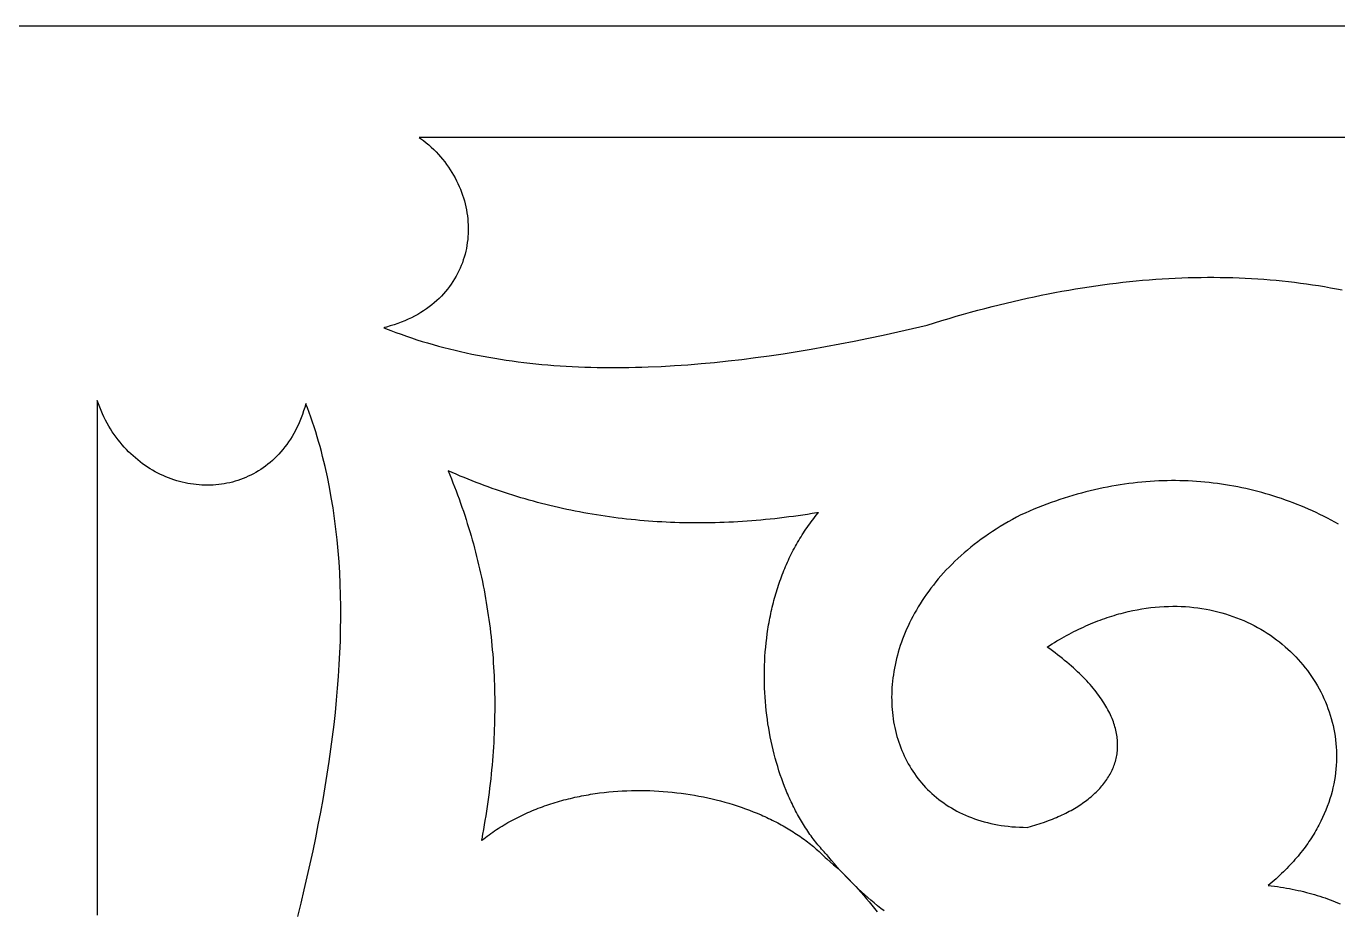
# Model space of a CAD drawing. Extents: x -275 to 275, y -935 to 935.
# Drawn here: x -157.7 to -98.8, y 780.2 to 820 of the extents above; entities that cross this region are included whole.
import ezdxf

# ---------------------------------------------------------------- set-up
doc = ezdxf.new("R2010")
doc.units = 0
doc.layers.add('LAYER_1', color=18, linetype='CONTINUOUS')
doc.layers.add('LAYER_2', color=4, linetype='CONTINUOUS')

msp = doc.modelspace()

# ---------------------------------------------------------------- linework, layer by layer
at = {"layer": 'LAYER_1'}
for points in [[(-140.069, 815), (-140.009, 814.957), (-139.884, 814.862), (-139.763, 814.765), (-139.646, 814.665), (-139.533, 814.563), (-139.423, 814.458), (-139.316, 814.352), (-139.214, 814.243), (-139.115, 814.132), (-139.02, 814.019), (-138.928, 813.904), (-138.841, 813.788), (-138.757, 813.669), (-138.676, 813.55), (-138.6, 813.428), (-138.527, 813.305), (-138.458, 813.181), (-138.393, 813.056), (-138.331, 812.929), (-138.274, 812.801), (-138.22, 812.672), (-138.17, 812.543), (-138.124, 812.412), (-138.081, 812.281), (-138.043, 812.149), (-138.008, 812.016), (-137.977, 811.883), (-137.95, 811.75), (-137.927, 811.616), (-137.908, 811.482), (-137.893, 811.347), (-137.881, 811.213), (-137.874, 811.079), (-137.87, 810.945), (-137.87, 810.81), (-137.874, 810.677), (-137.883, 810.543), (-137.895, 810.41), (-137.911, 810.278), (-137.931, 810.146), (-137.955, 810.015), (-137.983, 809.885), (-138.015, 809.755), (-138.051, 809.627), (-138.091, 809.499), (-138.135, 809.373), (-138.183, 809.248), (-138.235, 809.124), (-138.292, 809.001), (-138.352, 808.88), (-138.416, 808.761), (-138.485, 808.643), (-138.557, 808.527), (-138.634, 808.413), (-138.714, 808.3), (-138.799, 808.19), (-138.888, 808.082), (-138.981, 807.975), (-139.078, 807.871), (-139.18, 807.77), (-139.285, 807.671), (-139.395, 807.574), (-139.509, 807.48), (-139.627, 807.388), (-139.749, 807.3), (-139.875, 807.214), (-140.006, 807.131), (-140.141, 807.051), (-140.28, 806.974), (-140.423, 806.901), (-140.571, 806.83), (-140.723, 806.763), (-140.879, 806.7), (-141.039, 806.64), (-141.204, 806.583), (-141.373, 806.531), (-141.546, 806.482), (-141.634, 806.459), (-141.656, 806.453), (-141.662, 806.452), (-141.663, 806.451), (-141.663, 806.451), (-141.659, 806.449), (-141.645, 806.443), (-141.587, 806.42), (-141.356, 806.329), (-141.123, 806.241), (-140.889, 806.155), (-140.653, 806.072), (-140.416, 805.991), (-140.177, 805.913), (-139.937, 805.838), (-139.695, 805.764), (-139.452, 805.694), (-139.207, 805.626), (-138.961, 805.56), (-138.713, 805.496), (-138.464, 805.436), (-138.214, 805.377), (-137.962, 805.321), (-137.708, 805.267), (-137.453, 805.216), (-137.197, 805.167), (-136.94, 805.121), (-136.681, 805.076), (-136.42, 805.034), (-136.158, 804.995), (-135.895, 804.957), (-135.631, 804.922), (-135.365, 804.889), (-135.098, 804.859), (-134.829, 804.831), (-134.559, 804.805), (-134.288, 804.781), (-134.015, 804.759), (-133.741, 804.74), (-133.466, 804.722), (-133.19, 804.707), (-132.912, 804.694), (-132.633, 804.683), (-132.353, 804.675), (-132.071, 804.668), (-131.789, 804.664), (-131.505, 804.661), (-131.219, 804.661), (-130.933, 804.662), (-130.645, 804.666), (-130.356, 804.672), (-130.066, 804.68), (-129.775, 804.689), (-129.189, 804.715), (-128.598, 804.748), (-128.002, 804.789), (-127.402, 804.838), (-126.798, 804.894), (-126.189, 804.958), (-125.575, 805.029), (-124.958, 805.107), (-124.336, 805.192), (-123.71, 805.284), (-123.08, 805.383), (-122.446, 805.489), (-121.807, 805.602), (-121.165, 805.721), (-120.519, 805.847), (-119.87, 805.979), (-119.216, 806.117), (-118.559, 806.261), (-117.898, 806.411), (-117.234, 806.568), (-116.906, 806.671), (-116.579, 806.771), (-116.253, 806.869), (-115.928, 806.965), (-115.605, 807.057), (-115.282, 807.148), (-114.96, 807.235), (-114.64, 807.321), (-114.32, 807.403), (-114.002, 807.483), (-113.684, 807.561), (-113.368, 807.636), (-113.052, 807.708), (-112.738, 807.778), (-112.424, 807.845), (-112.112, 807.91), (-111.801, 807.972), (-111.49, 808.032), (-111.181, 808.09), (-110.873, 808.144), (-110.566, 808.196), (-110.26, 808.246), (-109.954, 808.293), (-109.65, 808.338), (-109.347, 808.38), (-109.045, 808.42), (-108.744, 808.457), (-108.444, 808.492), (-108.145, 808.524), (-107.847, 808.554), (-107.55, 808.581), (-107.254, 808.605), (-106.959, 808.628), (-106.665, 808.647), (-106.372, 808.665), (-106.08, 808.679), (-105.789, 808.692), (-105.499, 808.702), (-105.21, 808.709), (-104.922, 808.714), (-104.635, 808.716), (-104.349, 808.716), (-104.064, 808.714), (-103.78, 808.709), (-103.498, 808.701), (-103.216, 808.691), (-102.935, 808.679), (-102.655, 808.664), (-102.376, 808.647), (-102.098, 808.627), (-101.821, 808.605), (-101.545, 808.581), (-101.27, 808.554), (-100.996, 808.524), (-100.723, 808.492), (-100.451, 808.458), (-100.18, 808.421), (-99.91, 808.382), (-99.641, 808.341), (-99.373, 808.297), (-99.106, 808.25), (-98.84, 808.202), (-98.575, 808.15)], [(-73.615, 815), (-140.069, 815)], [(-145.532, 779.99), (-145.384, 780.587), (-145.242, 781.181), (-145.105, 781.772), (-144.973, 782.36), (-144.846, 782.944), (-144.726, 783.526), (-144.611, 784.105), (-144.501, 784.68), (-144.398, 785.252), (-144.3, 785.821), (-144.209, 786.386), (-144.123, 786.948), (-144.044, 787.507), (-143.971, 788.062), (-143.904, 788.613), (-143.843, 789.161), (-143.79, 789.705), (-143.742, 790.246), (-143.702, 790.783), (-143.668, 791.316), (-143.641, 791.845), (-143.62, 792.37), (-143.607, 792.892), (-143.601, 793.409), (-143.602, 793.923), (-143.611, 794.432), (-143.626, 794.937), (-143.649, 795.438), (-143.68, 795.935), (-143.718, 796.428), (-143.764, 796.916), (-143.817, 797.4), (-143.879, 797.88), (-143.948, 798.355), (-144.025, 798.826), (-144.111, 799.292), (-144.204, 799.754), (-144.306, 800.211), (-144.36, 800.437), (-144.416, 800.663), (-144.474, 800.887), (-144.534, 801.111), (-144.597, 801.333), (-144.661, 801.553), (-144.728, 801.773), (-144.797, 801.991), (-144.868, 802.209), (-144.941, 802.425), (-145.017, 802.639), (-145.094, 802.853), (-145.134, 802.959), (-145.154, 803.012), (-145.164, 803.039), (-145.166, 803.045), (-145.168, 803.041), (-145.171, 803.031), (-145.219, 802.867), (-145.27, 802.708), (-145.324, 802.552), (-145.382, 802.4), (-145.442, 802.252), (-145.506, 802.108), (-145.573, 801.968), (-145.642, 801.831), (-145.715, 801.698), (-145.79, 801.569), (-145.867, 801.444), (-145.948, 801.323), (-146.031, 801.205), (-146.116, 801.091), (-146.204, 800.981), (-146.294, 800.875), (-146.386, 800.772), (-146.481, 800.673), (-146.577, 800.578), (-146.676, 800.486), (-146.776, 800.398), (-146.879, 800.314), (-146.983, 800.233), (-147.089, 800.156), (-147.197, 800.083), (-147.306, 800.014), (-147.417, 799.948), (-147.529, 799.885), (-147.643, 799.827), (-147.758, 799.772), (-147.874, 799.72), (-147.991, 799.672), (-148.11, 799.628), (-148.229, 799.587), (-148.35, 799.55), (-148.471, 799.516), (-148.593, 799.486), (-148.716, 799.459), (-148.84, 799.436), (-148.964, 799.417), (-149.089, 799.401), (-149.214, 799.388), (-149.34, 799.379), (-149.466, 799.374), (-149.592, 799.372), (-149.719, 799.373), (-149.845, 799.378), (-149.972, 799.386), (-150.098, 799.398), (-150.225, 799.413), (-150.351, 799.432), (-150.477, 799.454), (-150.602, 799.479), (-150.728, 799.508), (-150.852, 799.54), (-150.977, 799.576), (-151.1, 799.614), (-151.223, 799.657), (-151.346, 799.702), (-151.467, 799.751), (-151.588, 799.803), (-151.707, 799.859), (-151.826, 799.918), (-151.943, 799.98), (-152.06, 800.046), (-152.175, 800.114), (-152.288, 800.187), (-152.401, 800.262), (-152.512, 800.34), (-152.621, 800.422), (-152.729, 800.507), (-152.835, 800.596), (-152.939, 800.687), (-153.042, 800.782), (-153.143, 800.88), (-153.241, 800.981), (-153.338, 801.085), (-153.433, 801.193), (-153.525, 801.303), (-153.615, 801.417), (-153.703, 801.534), (-153.788, 801.654), (-153.872, 801.778), (-153.952, 801.904), (-154.03, 802.033), (-154.105, 802.166), (-154.178, 802.302), (-154.247, 802.44), (-154.314, 802.582), (-154.378, 802.727), (-154.439, 802.875), (-154.497, 803.026), (-154.551, 803.18), (-154.551, 803.179), (-154.551, 803.174), (-154.551, 803.166), (-154.551, 803.156), (-154.551, 803.142), (-154.551, 803.125), (-154.551, 803.106), (-154.551, 803.083), (-154.551, 803.058), (-154.551, 803.029), (-154.551, 802.998), (-154.551, 802.963), (-154.551, 802.926), (-154.551, 802.886), (-154.551, 802.843), (-154.551, 802.798), (-154.551, 802.749), (-154.551, 802.698), (-154.551, 802.644), (-154.551, 802.587), (-154.551, 802.527), (-154.551, 802.465), (-154.551, 802.4), (-154.551, 802.332), (-154.551, 802.262), (-154.551, 802.189), (-154.551, 802.113), (-154.551, 802.035), (-154.551, 801.954), (-154.551, 801.87), (-154.551, 801.784), (-154.551, 801.696), (-154.551, 801.604), (-154.551, 801.511), (-154.551, 801.414), (-154.551, 801.316), (-154.551, 801.214), (-154.551, 801.111), (-154.551, 801.004), (-154.551, 800.896), (-154.551, 800.785), (-154.551, 800.671), (-154.551, 800.437), (-154.551, 800.194), (-154.551, 799.941), (-154.551, 799.68), (-154.551, 799.409), (-154.551, 799.129), (-154.551, 798.841), (-154.551, 798.544), (-154.551, 798.239), (-154.551, 797.925), (-154.551, 797.603), (-154.551, 797.273), (-154.551, 796.935), (-154.551, 796.589), (-154.551, 796.236), (-154.551, 795.875), (-154.551, 795.506), (-154.551, 795.13), (-154.551, 794.748), (-154.551, 794.358), (-154.551, 793.961), (-154.551, 793.557), (-154.551, 793.147), (-154.551, 792.731), (-154.551, 792.308), (-154.551, 791.879), (-154.551, 791.443), (-154.551, 791.002), (-154.551, 790.555), (-154.551, 790.102), (-154.551, 789.644), (-154.551, 789.18), (-154.551, 788.711), (-154.551, 788.237), (-154.551, 787.758), (-154.551, 787.273), (-154.551, 786.784), (-154.551, 786.291), (-154.551, 785.793), (-154.551, 785.29), (-154.551, 784.784), (-154.551, 784.273), (-154.551, 783.758), (-154.551, 783.24), (-154.551, 782.717), (-154.551, 782.191), (-154.551, 781.662), (-154.551, 781.129), (-154.551, 780.593), (-154.551, 780.054)], [(-98.749, 797.629), (-98.913, 797.719), (-99.078, 797.808), (-99.245, 797.894), (-99.412, 797.978), (-99.579, 798.061), (-99.748, 798.141), (-99.917, 798.219), (-100.087, 798.295), (-100.258, 798.369), (-100.43, 798.441), (-100.603, 798.51), (-100.776, 798.578), (-100.95, 798.643), (-101.124, 798.707), (-101.3, 798.768), (-101.476, 798.827), (-101.653, 798.884), (-101.83, 798.938), (-102.008, 798.991), (-102.187, 799.041), (-102.366, 799.089), (-102.546, 799.135), (-102.727, 799.179), (-102.908, 799.22), (-103.089, 799.259), (-103.272, 799.296), (-103.454, 799.331), (-103.638, 799.363), (-103.822, 799.394), (-104.006, 799.422), (-104.191, 799.447), (-104.376, 799.471), (-104.562, 799.492), (-104.749, 799.511), (-104.935, 799.527), (-105.123, 799.541), (-105.31, 799.553), (-105.498, 799.563), (-105.687, 799.57), (-105.875, 799.575), (-106.065, 799.577), (-106.254, 799.577), (-106.444, 799.575), (-106.634, 799.571), (-106.825, 799.564), (-107.016, 799.554), (-107.207, 799.542), (-107.399, 799.528), (-107.59, 799.512), (-107.782, 799.493), (-107.975, 799.471), (-108.167, 799.447), (-108.36, 799.421), (-108.553, 799.392), (-108.746, 799.361), (-108.939, 799.327), (-109.133, 799.291), (-109.326, 799.252), (-109.52, 799.211), (-109.714, 799.168), (-109.908, 799.121), (-110.102, 799.073), (-110.296, 799.022), (-110.491, 798.968), (-110.685, 798.912), (-110.88, 798.853), (-111.074, 798.791), (-111.269, 798.727), (-111.463, 798.661), (-111.658, 798.592), (-111.852, 798.52), (-112.047, 798.446), (-112.241, 798.369), (-112.436, 798.289), (-112.63, 798.207), (-112.825, 798.123), (-113.019, 798.035), (-113.213, 797.934), (-113.403, 797.831), (-113.59, 797.727), (-113.774, 797.62), (-113.954, 797.511), (-114.131, 797.401), (-114.304, 797.289), (-114.474, 797.175), (-114.64, 797.06), (-114.803, 796.943), (-114.963, 796.824), (-115.119, 796.704), (-115.272, 796.583), (-115.422, 796.46), (-115.568, 796.335), (-115.711, 796.209), (-115.851, 796.082), (-115.987, 795.954), (-116.12, 795.824), (-116.25, 795.693), (-116.376, 795.562), (-116.499, 795.429), (-116.619, 795.295), (-116.736, 795.159), (-116.849, 795.023), (-116.959, 794.886), (-117.066, 794.749), (-117.169, 794.61), (-117.27, 794.471), (-117.367, 794.33), (-117.461, 794.19), (-117.551, 794.048), (-117.639, 793.906), (-117.723, 793.763), (-117.804, 793.62), (-117.882, 793.476), (-117.957, 793.332), (-118.029, 793.187), (-118.098, 793.042), (-118.163, 792.897), (-118.226, 792.752), (-118.285, 792.606), (-118.341, 792.46), (-118.394, 792.314), (-118.444, 792.168), (-118.491, 792.022), (-118.535, 791.875), (-118.576, 791.729), (-118.613, 791.583), (-118.648, 791.437), (-118.68, 791.291), (-118.709, 791.146), (-118.734, 791), (-118.757, 790.855), (-118.777, 790.71), (-118.793, 790.566), (-118.807, 790.422), (-118.818, 790.279), (-118.826, 790.136), (-118.831, 789.994), (-118.833, 789.852), (-118.832, 789.711), (-118.828, 789.57), (-118.821, 789.431), (-118.811, 789.292), (-118.799, 789.153), (-118.783, 789.016), (-118.765, 788.88), (-118.743, 788.744), (-118.719, 788.61), (-118.692, 788.477), (-118.663, 788.344), (-118.63, 788.213), (-118.595, 788.083), (-118.556, 787.954), (-118.515, 787.827), (-118.472, 787.701), (-118.425, 787.576), (-118.376, 787.452), (-118.323, 787.33), (-118.269, 787.209), (-118.211, 787.09), (-118.151, 786.973), (-118.087, 786.857), (-118.022, 786.742), (-117.953, 786.63), (-117.882, 786.519), (-117.808, 786.41), (-117.731, 786.302), (-117.652, 786.197), (-117.57, 786.093), (-117.485, 785.991), (-117.398, 785.892), (-117.308, 785.794), (-117.215, 785.699), (-117.12, 785.605), (-117.022, 785.514), (-116.922, 785.425), (-116.819, 785.338), (-116.713, 785.254), (-116.605, 785.171), (-116.494, 785.092), (-116.381, 785.014), (-116.265, 784.939), (-116.147, 784.867), (-116.026, 784.797), (-115.903, 784.73), (-115.777, 784.665), (-115.648, 784.603), (-115.517, 784.544), (-115.384, 784.488), (-115.248, 784.434), (-115.109, 784.383), (-114.968, 784.336), (-114.825, 784.291), (-114.679, 784.249), (-114.531, 784.21), (-114.38, 784.174), (-114.227, 784.141), (-114.072, 784.112), (-113.914, 784.086), (-113.754, 784.063), (-113.591, 784.043), (-113.426, 784.026), (-113.259, 784.013), (-113.089, 784.004), (-112.917, 783.997), (-112.742, 783.995), (-112.542, 784.049), (-112.346, 784.107), (-112.154, 784.168), (-111.965, 784.232), (-111.781, 784.298), (-111.691, 784.333), (-111.601, 784.368), (-111.513, 784.404), (-111.426, 784.441), (-111.34, 784.478), (-111.255, 784.517), (-111.171, 784.556), (-111.088, 784.595), (-111.007, 784.635), (-110.926, 784.676), (-110.847, 784.718), (-110.769, 784.76), (-110.692, 784.804), (-110.617, 784.847), (-110.542, 784.892), (-110.469, 784.937), (-110.398, 784.982), (-110.327, 785.029), (-110.258, 785.076), (-110.19, 785.123), (-110.123, 785.172), (-110.058, 785.221), (-109.994, 785.27), (-109.931, 785.32), (-109.87, 785.371), (-109.81, 785.423), (-109.751, 785.475), (-109.694, 785.527), (-109.639, 785.581), (-109.584, 785.634), (-109.531, 785.689), (-109.48, 785.744), (-109.43, 785.799), (-109.382, 785.856), (-109.335, 785.912), (-109.289, 785.97), (-109.245, 786.027), (-109.203, 786.086), (-109.162, 786.145), (-109.122, 786.204), (-109.084, 786.264), (-109.048, 786.325), (-109.013, 786.386), (-108.98, 786.448), (-108.949, 786.51), (-108.919, 786.572), (-108.891, 786.635), (-108.864, 786.699), (-108.839, 786.763), (-108.816, 786.828), (-108.795, 786.893), (-108.775, 786.959), (-108.757, 787.025), (-108.74, 787.091), (-108.725, 787.158), (-108.713, 787.226), (-108.701, 787.294), (-108.692, 787.362), (-108.684, 787.431), (-108.678, 787.5), (-108.674, 787.57), (-108.672, 787.64), (-108.672, 787.711), (-108.673, 787.782), (-108.677, 787.853), (-108.682, 787.925), (-108.689, 787.997), (-108.698, 788.07), (-108.709, 788.143), (-108.722, 788.216), (-108.736, 788.29), (-108.753, 788.364), (-108.772, 788.439), (-108.792, 788.514), (-108.815, 788.589), (-108.84, 788.665), (-108.866, 788.741), (-108.895, 788.817), (-108.925, 788.894), (-108.958, 788.971), (-108.993, 789.048), (-109.03, 789.126), (-109.069, 789.204), (-109.11, 789.282), (-109.153, 789.361), (-109.198, 789.44), (-109.245, 789.519), (-109.295, 789.599), (-109.347, 789.679), (-109.4, 789.759), (-109.457, 789.839), (-109.515, 789.92), (-109.575, 790.001), (-109.638, 790.082), (-109.703, 790.164), (-109.77, 790.245), (-109.839, 790.327), (-109.911, 790.41), (-109.985, 790.492), (-110.061, 790.575), (-110.14, 790.658), (-110.22, 790.741), (-110.304, 790.825), (-110.389, 790.908), (-110.477, 790.992), (-110.567, 791.076), (-110.66, 791.161), (-110.755, 791.245), (-110.852, 791.33), (-110.952, 791.415), (-111.055, 791.5), (-111.159, 791.585), (-111.267, 791.67), (-111.376, 791.756), (-111.488, 791.842), (-111.603, 791.927), (-111.72, 792.013), (-111.84, 792.1), (-111.73, 792.17), (-111.621, 792.239), (-111.512, 792.306), (-111.402, 792.372), (-111.293, 792.436), (-111.184, 792.499), (-111.075, 792.56), (-110.967, 792.62), (-110.858, 792.678), (-110.75, 792.735), (-110.641, 792.791), (-110.533, 792.845), (-110.425, 792.898), (-110.317, 792.949), (-110.21, 792.999), (-110.102, 793.048), (-109.995, 793.095), (-109.888, 793.141), (-109.781, 793.185), (-109.674, 793.228), (-109.567, 793.27), (-109.461, 793.31), (-109.355, 793.349), (-109.249, 793.387), (-109.143, 793.423), (-109.038, 793.458), (-108.932, 793.492), (-108.827, 793.524), (-108.722, 793.556), (-108.618, 793.585), (-108.514, 793.614), (-108.41, 793.641), (-108.202, 793.692), (-107.996, 793.738), (-107.791, 793.778), (-107.587, 793.814), (-107.384, 793.845), (-107.183, 793.871), (-106.983, 793.893), (-106.784, 793.909), (-106.587, 793.922), (-106.391, 793.929), (-106.197, 793.932), (-106.004, 793.931), (-105.813, 793.925), (-105.623, 793.915), (-105.435, 793.901), (-105.249, 793.882), (-105.064, 793.86), (-104.881, 793.833), (-104.7, 793.802), (-104.521, 793.768), (-104.344, 793.729), (-104.169, 793.686), (-103.996, 793.64), (-103.825, 793.59), (-103.656, 793.536), (-103.489, 793.479), (-103.324, 793.418), (-103.162, 793.354), (-103.002, 793.286), (-102.844, 793.214), (-102.688, 793.14), (-102.535, 793.062), (-102.385, 792.981), (-102.236, 792.897), (-102.091, 792.809), (-101.948, 792.719), (-101.807, 792.626), (-101.669, 792.529), (-101.534, 792.43), (-101.402, 792.328), (-101.272, 792.224), (-101.146, 792.116), (-101.022, 792.006), (-100.901, 791.894), (-100.783, 791.778), (-100.668, 791.661), (-100.556, 791.541), (-100.447, 791.419), (-100.341, 791.294), (-100.239, 791.167), (-100.14, 791.038), (-100.044, 790.907), (-99.951, 790.774), (-99.862, 790.639), (-99.776, 790.502), (-99.693, 790.363), (-99.614, 790.222), (-99.539, 790.079), (-99.467, 789.935), (-99.398, 789.789), (-99.334, 789.642), (-99.273, 789.493), (-99.216, 789.342), (-99.162, 789.19), (-99.113, 789.037), (-99.067, 788.883), (-99.025, 788.727), (-98.987, 788.57), (-98.954, 788.412), (-98.924, 788.253), (-98.898, 788.093), (-98.877, 787.932), (-98.859, 787.77), (-98.846, 787.607), (-98.837, 787.443), (-98.833, 787.279), (-98.832, 787.114), (-98.837, 786.949), (-98.845, 786.783), (-98.858, 786.616), (-98.876, 786.449), (-98.898, 786.282), (-98.925, 786.114), (-98.957, 785.946), (-98.993, 785.778), (-99.034, 785.61), (-99.079, 785.442), (-99.13, 785.274), (-99.185, 785.106), (-99.246, 784.937), (-99.311, 784.769), (-99.381, 784.602), (-99.457, 784.434), (-99.537, 784.267), (-99.623, 784.101), (-99.668, 784.017), (-99.714, 783.934), (-99.761, 783.851), (-99.81, 783.769), (-99.859, 783.686), (-99.911, 783.603), (-99.963, 783.521), (-100.017, 783.439), (-100.073, 783.357), (-100.129, 783.275), (-100.187, 783.193), (-100.247, 783.112), (-100.307, 783.031), (-100.369, 782.95), (-100.433, 782.869), (-100.498, 782.788), (-100.564, 782.708), (-100.631, 782.628), (-100.7, 782.548), (-100.771, 782.468), (-100.842, 782.389), (-100.916, 782.309), (-100.99, 782.231), (-101.066, 782.152), (-101.144, 782.074), (-101.223, 781.996), (-101.303, 781.918), (-101.385, 781.841), (-101.468, 781.764), (-101.552, 781.687), (-101.638, 781.611), (-101.726, 781.534), (-101.815, 781.459), (-101.906, 781.383), (-101.766, 781.367), (-101.627, 781.35), (-101.489, 781.331), (-101.353, 781.311), (-101.218, 781.289), (-101.085, 781.267), (-100.952, 781.243), (-100.821, 781.218), (-100.691, 781.192), (-100.563, 781.165), (-100.436, 781.136), (-100.31, 781.106), (-100.185, 781.075), (-100.061, 781.043), (-99.939, 781.009), (-99.818, 780.974), (-99.698, 780.938), (-99.58, 780.901), (-99.462, 780.863), (-99.346, 780.823), (-99.231, 780.782), (-99.118, 780.74), (-99.005, 780.697), (-98.894, 780.653), (-98.784, 780.608), (-98.675, 780.561)], [(-119.168, 780.238), (-119.319, 780.356), (-119.468, 780.476), (-119.615, 780.597), (-119.762, 780.72), (-119.907, 780.846), (-120.051, 780.973), (-120.193, 781.102), (-120.334, 781.232), (-120.449, 781.342), (-120.341, 781.224), (-120.213, 781.081), (-120.087, 780.936), (-119.963, 780.79), (-119.841, 780.643), (-119.72, 780.494), (-119.602, 780.344), (-119.485, 780.193)]]:
    msp.add_lwpolyline(points, dxfattribs=at)
for points in [[(-138.7, 799.837), (-138.627, 799.657), (-138.555, 799.477), (-138.485, 799.297), (-138.416, 799.116), (-138.348, 798.934), (-138.281, 798.753), (-138.216, 798.571), (-138.153, 798.388), (-138.09, 798.206), (-138.029, 798.023), (-137.97, 797.839), (-137.911, 797.655), (-137.854, 797.471), (-137.799, 797.287), (-137.744, 797.102), (-137.691, 796.917), (-137.64, 796.731), (-137.59, 796.546), (-137.541, 796.359), (-137.493, 796.173), (-137.447, 795.986), (-137.402, 795.799), (-137.358, 795.611), (-137.316, 795.423), (-137.275, 795.235), (-137.236, 795.046), (-137.198, 794.857), (-137.161, 794.667), (-137.125, 794.478), (-137.091, 794.288), (-137.059, 794.097), (-137.027, 793.906), (-136.997, 793.715), (-136.968, 793.523), (-136.941, 793.331), (-136.915, 793.139), (-136.89, 792.946), (-136.867, 792.753), (-136.845, 792.56), (-136.825, 792.366), (-136.805, 792.172), (-136.787, 791.978), (-136.771, 791.783), (-136.756, 791.588), (-136.742, 791.392), (-136.73, 791.196), (-136.718, 791), (-136.709, 790.803), (-136.7, 790.606), (-136.693, 790.408), (-136.688, 790.211), (-136.683, 790.012), (-136.68, 789.814), (-136.679, 789.615), (-136.679, 789.416), (-136.68, 789.216), (-136.682, 789.016), (-136.686, 788.816), (-136.691, 788.615), (-136.698, 788.414), (-136.706, 788.212), (-136.715, 788.01), (-136.726, 787.808), (-136.738, 787.605), (-136.751, 787.402), (-136.766, 787.199), (-136.782, 786.995), (-136.8, 786.791), (-136.819, 786.586), (-136.839, 786.381), (-136.861, 786.176), (-136.884, 785.97), (-136.908, 785.764), (-136.934, 785.558), (-136.961, 785.351), (-136.989, 785.144), (-137.019, 784.936), (-137.05, 784.728), (-137.083, 784.52), (-137.117, 784.311), (-137.152, 784.102), (-137.189, 783.893), (-137.227, 783.683), (-137.266, 783.472), (-137.276, 783.42), (-137.279, 783.407), (-137.279, 783.403), (-137.28, 783.402), (-137.279, 783.402), (-137.278, 783.403), (-137.273, 783.407), (-137.253, 783.423), (-137.174, 783.485), (-137.094, 783.546), (-137.014, 783.606), (-136.932, 783.666), (-136.85, 783.724), (-136.768, 783.781), (-136.685, 783.838), (-136.601, 783.893), (-136.517, 783.948), (-136.432, 784.002), (-136.347, 784.054), (-136.261, 784.106), (-136.174, 784.157), (-136.087, 784.207), (-136, 784.256), (-135.911, 784.305), (-135.823, 784.352), (-135.734, 784.398), (-135.644, 784.444), (-135.554, 784.489), (-135.463, 784.532), (-135.372, 784.575), (-135.281, 784.617), (-135.189, 784.658), (-135.096, 784.699), (-135.004, 784.738), (-134.91, 784.776), (-134.817, 784.814), (-134.723, 784.851), (-134.628, 784.887), (-134.533, 784.922), (-134.438, 784.956), (-134.343, 784.989), (-134.247, 785.022), (-134.15, 785.053), (-134.054, 785.084), (-133.957, 785.114), (-133.859, 785.143), (-133.762, 785.172), (-133.664, 785.199), (-133.566, 785.226), (-133.467, 785.251), (-133.369, 785.276), (-133.27, 785.3), (-133.17, 785.324), (-133.071, 785.346), (-132.971, 785.368), (-132.871, 785.389), (-132.771, 785.409), (-132.671, 785.428), (-132.57, 785.446), (-132.469, 785.464), (-132.369, 785.481), (-132.267, 785.497), (-132.166, 785.512), (-132.065, 785.526), (-131.963, 785.54), (-131.76, 785.565), (-131.556, 785.587), (-131.351, 785.606), (-131.147, 785.621), (-130.942, 785.634), (-130.737, 785.643), (-130.532, 785.65), (-130.326, 785.653), (-130.121, 785.654), (-129.916, 785.652), (-129.712, 785.646), (-129.507, 785.638), (-129.303, 785.627), (-129.099, 785.613), (-128.896, 785.596), (-128.694, 785.577), (-128.492, 785.554), (-128.291, 785.529), (-128.09, 785.501), (-127.891, 785.471), (-127.692, 785.437), (-127.495, 785.401), (-127.298, 785.363), (-127.103, 785.321), (-126.909, 785.277), (-126.716, 785.231), (-126.525, 785.182), (-126.335, 785.13), (-126.147, 785.076), (-125.96, 785.019), (-125.775, 784.96), (-125.592, 784.898), (-125.411, 784.834), (-125.231, 784.768), (-125.054, 784.699), (-124.879, 784.628), (-124.705, 784.554), (-124.62, 784.516), (-124.534, 784.478), (-124.45, 784.439), (-124.366, 784.4), (-124.282, 784.36), (-124.199, 784.319), (-124.117, 784.278), (-124.035, 784.237), (-123.954, 784.194), (-123.874, 784.152), (-123.794, 784.108), (-123.715, 784.064), (-123.637, 784.02), (-123.559, 783.975), (-123.482, 783.929), (-123.405, 783.883), (-123.33, 783.837), (-123.255, 783.789), (-123.181, 783.742), (-123.107, 783.694), (-123.034, 783.645), (-122.962, 783.595), (-122.891, 783.546), (-122.821, 783.495), (-122.751, 783.445), (-122.682, 783.393), (-122.614, 783.341), (-122.546, 783.289), (-122.48, 783.236), (-122.414, 783.183), (-122.349, 783.129), (-122.285, 783.074), (-122.222, 783.02), (-122.16, 782.964), (-122.098, 782.908), (-122.038, 782.852), (-121.978, 782.795), (-121.919, 782.738), (-121.862, 782.68), (-121.847, 782.666), (-121.844, 782.662), (-121.843, 782.661), (-121.841, 782.659), (-121.836, 782.655), (-121.817, 782.64), (-121.741, 782.576), (-121.591, 782.448), (-121.443, 782.318), (-121.297, 782.187), (-121.154, 782.054), (-121.055, 781.96), (-121.148, 782.061), (-121.279, 782.207), (-121.407, 782.355), (-121.534, 782.505), (-121.659, 782.657), (-121.721, 782.734), (-121.737, 782.754), (-121.74, 782.759), (-121.742, 782.761), (-121.743, 782.761), (-121.746, 782.765), (-121.761, 782.78), (-121.817, 782.839), (-121.873, 782.898), (-121.929, 782.959), (-121.984, 783.021), (-122.039, 783.083), (-122.093, 783.146), (-122.147, 783.211), (-122.2, 783.275), (-122.252, 783.341), (-122.304, 783.408), (-122.356, 783.475), (-122.407, 783.543), (-122.457, 783.612), (-122.507, 783.682), (-122.557, 783.753), (-122.606, 783.824), (-122.654, 783.896), (-122.702, 783.969), (-122.749, 784.043), (-122.796, 784.117), (-122.842, 784.192), (-122.888, 784.267), (-122.933, 784.344), (-122.977, 784.421), (-123.021, 784.499), (-123.064, 784.577), (-123.107, 784.656), (-123.149, 784.736), (-123.191, 784.816), (-123.232, 784.897), (-123.273, 784.979), (-123.313, 785.061), (-123.352, 785.144), (-123.391, 785.227), (-123.429, 785.311), (-123.467, 785.396), (-123.504, 785.481), (-123.54, 785.567), (-123.576, 785.653), (-123.646, 785.827), (-123.713, 786.003), (-123.778, 786.181), (-123.841, 786.361), (-123.901, 786.543), (-123.958, 786.727), (-124.013, 786.913), (-124.066, 787.1), (-124.116, 787.288), (-124.163, 787.478), (-124.208, 787.67), (-124.25, 787.863), (-124.29, 788.057), (-124.327, 788.252), (-124.361, 788.449), (-124.393, 788.646), (-124.421, 788.844), (-124.447, 789.044), (-124.471, 789.244), (-124.491, 789.445), (-124.509, 789.646), (-124.524, 789.848), (-124.536, 790.051), (-124.545, 790.254), (-124.552, 790.457), (-124.555, 790.661), (-124.556, 790.865), (-124.553, 791.069), (-124.548, 791.273), (-124.539, 791.477), (-124.528, 791.681), (-124.514, 791.885), (-124.496, 792.089), (-124.476, 792.292), (-124.452, 792.495), (-124.425, 792.697), (-124.395, 792.899), (-124.379, 793), (-124.363, 793.101), (-124.345, 793.201), (-124.326, 793.301), (-124.307, 793.402), (-124.287, 793.501), (-124.266, 793.601), (-124.245, 793.701), (-124.222, 793.8), (-124.199, 793.899), (-124.175, 793.997), (-124.15, 794.096), (-124.124, 794.194), (-124.098, 794.292), (-124.07, 794.39), (-124.042, 794.487), (-124.013, 794.584), (-123.983, 794.681), (-123.953, 794.778), (-123.921, 794.874), (-123.889, 794.97), (-123.855, 795.065), (-123.821, 795.16), (-123.787, 795.255), (-123.751, 795.349), (-123.714, 795.443), (-123.677, 795.537), (-123.639, 795.63), (-123.599, 795.723), (-123.559, 795.815), (-123.519, 795.907), (-123.477, 795.998), (-123.434, 796.089), (-123.391, 796.18), (-123.347, 796.27), (-123.301, 796.36), (-123.255, 796.449), (-123.208, 796.538), (-123.16, 796.626), (-123.112, 796.713), (-123.062, 796.801), (-123.012, 796.887), (-122.96, 796.973), (-122.908, 797.059), (-122.855, 797.144), (-122.801, 797.228), (-122.746, 797.312), (-122.69, 797.395), (-122.633, 797.478), (-122.575, 797.559), (-122.517, 797.641), (-122.457, 797.722), (-122.397, 797.802), (-122.335, 797.881), (-122.273, 797.96), (-122.21, 798.038), (-122.145, 798.116), (-122.129, 798.135), (-122.125, 798.14), (-122.124, 798.141), (-122.124, 798.141), (-122.125, 798.141), (-122.128, 798.141), (-122.141, 798.138), (-122.195, 798.13), (-122.407, 798.095), (-122.618, 798.062), (-122.83, 798.031), (-123.04, 798), (-123.251, 797.971), (-123.461, 797.944), (-123.67, 797.918), (-123.88, 797.893), (-124.088, 797.869), (-124.297, 797.847), (-124.505, 797.826), (-124.712, 797.807), (-124.919, 797.789), (-125.126, 797.772), (-125.332, 797.757), (-125.538, 797.743), (-125.743, 797.73), (-125.948, 797.719), (-126.153, 797.709), (-126.357, 797.7), (-126.561, 797.693), (-126.764, 797.687), (-126.967, 797.683), (-127.17, 797.68), (-127.372, 797.678), (-127.574, 797.677), (-127.775, 797.678), (-127.976, 797.68), (-128.177, 797.684), (-128.377, 797.689), (-128.576, 797.695), (-128.776, 797.702), (-128.975, 797.711), (-129.173, 797.722), (-129.371, 797.733), (-129.569, 797.746), (-129.766, 797.761), (-129.963, 797.776), (-130.16, 797.793), (-130.356, 797.811), (-130.552, 797.831), (-130.747, 797.852), (-130.942, 797.875), (-131.136, 797.898), (-131.33, 797.923), (-131.524, 797.95), (-131.717, 797.977), (-131.91, 798.006), (-132.103, 798.037), (-132.295, 798.068), (-132.487, 798.101), (-132.678, 798.136), (-132.869, 798.172), (-133.059, 798.209), (-133.25, 798.247), (-133.439, 798.287), (-133.629, 798.328), (-133.818, 798.37), (-134.006, 798.414), (-134.194, 798.459), (-134.382, 798.505), (-134.57, 798.553), (-134.757, 798.602), (-134.943, 798.653), (-135.13, 798.704), (-135.315, 798.757), (-135.501, 798.812), (-135.686, 798.867), (-135.871, 798.924), (-136.055, 798.983), (-136.239, 799.042), (-136.423, 799.103), (-136.606, 799.166), (-136.789, 799.229), (-136.971, 799.294), (-137.153, 799.361), (-137.335, 799.428), (-137.516, 799.497), (-137.697, 799.567), (-137.877, 799.639), (-138.057, 799.712), (-138.237, 799.786), (-138.417, 799.862), (-138.596, 799.939), (-138.774, 800.017)], [(-121.017, 781.918), (-120.883, 781.776), (-120.748, 781.637), (-120.612, 781.5), (-120.474, 781.365), (-120.449, 781.342), (-120.471, 781.366), (-120.604, 781.507), (-120.738, 781.646), (-120.875, 781.783), (-121.013, 781.92), (-121.055, 781.96)]]:
    msp.add_lwpolyline(points, close=True, dxfattribs=at)
at = {"layer": 'LAYER_2'}
msp.add_lwpolyline([(160, -820), (160, 820), (-160, 820), (-160, -820)], close=True, dxfattribs=at)

doc.saveas('drawing.dxf')
